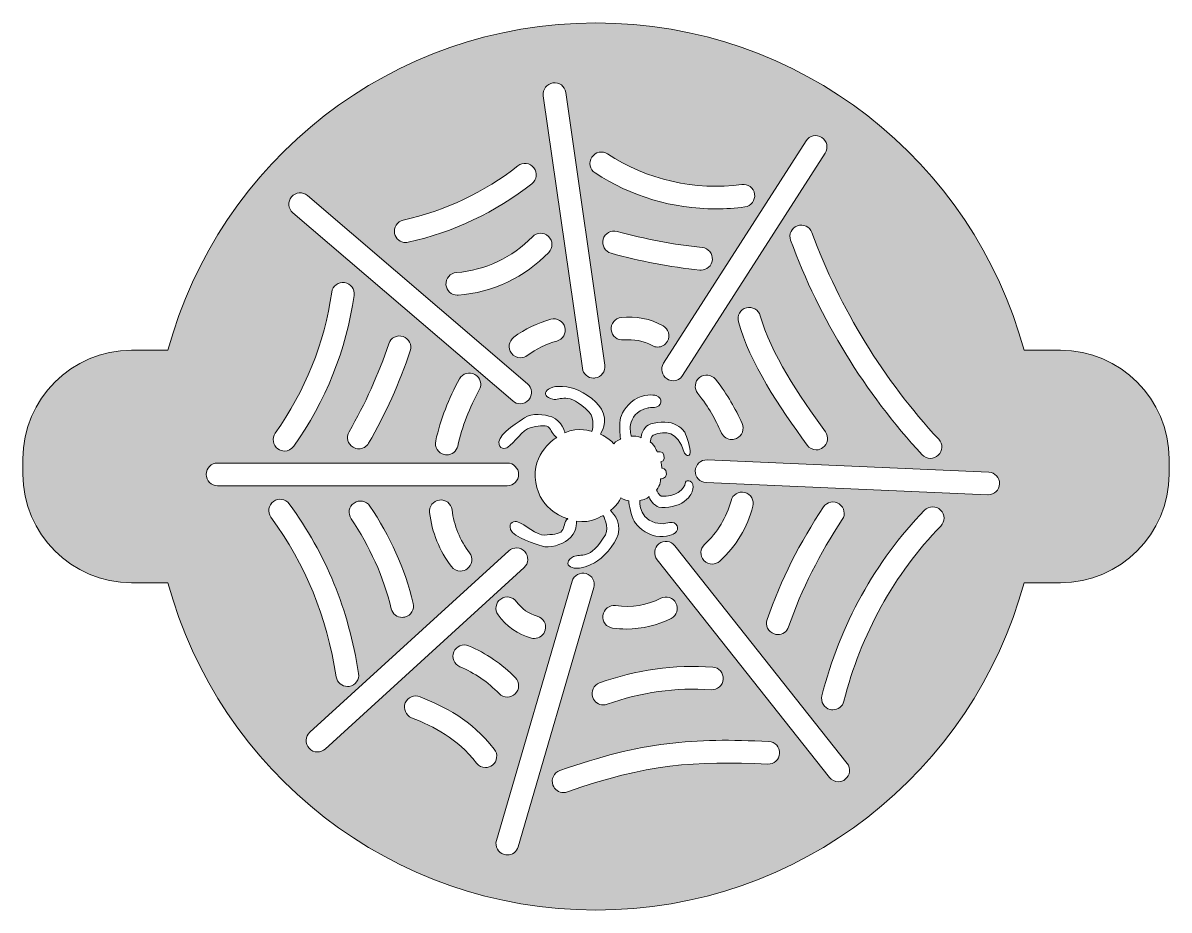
# Model space of a CAD drawing. Header units: inches. Extents: x -258 to 555, y -426 to 216.
# Drawn here: x 28.5 to 268.5, y 30.7 to 216.5 of the extents above; entities that cross this region are included whole.
import ezdxf

# ---------------------------------------------------------------- set-up
doc = ezdxf.new("R2010")
doc.units = ezdxf.units.IN
doc.header["$MEASUREMENT"] = 0
doc.layers.add('Layer', color=7, linetype='Continuous')

msp = doc.modelspace()

# ---------------------------------------------------------------- hatches: boundary and pattern name
at = {"layer": 'Layer', "true_color": 0x181a1c}
h = msp.add_hatch(color=250, dxfattribs=at)
h.dxf.hatch_style = 2
edge = h.paths.add_edge_path()
edge.add_spline(control_points=[(245.76, 147.95), (245.76, 147.95), (238.15, 147.95), (238.15, 147.95), (227.45, 187.43), (191.37, 216.48), (148.5, 216.48), (105.63, 216.48), (69.55, 187.43), (58.85, 147.95), (58.85, 147.95), (51.24, 147.95), (51.24, 147.95), (38.68, 147.95), (28.5, 137.77), (28.5, 125.21), (28.5, 125.21), (28.5, 122), (28.5, 122), (28.5, 109.44), (38.68, 99.26), (51.24, 99.26), (51.24, 99.26), (58.85, 99.26), (58.85, 99.26), (69.55, 59.78), (105.63, 30.73), (148.5, 30.73), (191.37, 30.73), (227.45, 59.78), (238.15, 99.26), (238.15, 99.26), (245.76, 99.26), (245.76, 99.26), (258.32, 99.26), (268.5, 109.44), (268.5, 122), (268.5, 122), (268.5, 125.21), (268.5, 125.21), (268.5, 137.77), (258.32, 147.95), (245.76, 147.95)], knot_values=[0, 0, 0, 0, 1, 1, 1, 2, 2, 2, 3, 3, 3, 4, 4, 4, 5, 5, 5, 6, 6, 6, 7, 7, 7, 8, 8, 8, 9, 9, 9, 10, 10, 10, 11, 11, 11, 12, 12, 12, 13, 13, 13, 14, 14, 14, 14], degree=3, periodic=1)
edge = h.paths.add_edge_path()
edge.add_spline(control_points=[(220.28, 129.3), (221.17, 128.34), (221.11, 126.84), (220.16, 125.95), (219.7, 125.52), (219.12, 125.31), (218.54, 125.31), (217.91, 125.31), (217.27, 125.57), (216.8, 126.07), (204.84, 138.95), (195.31, 154.48), (189.26, 170.98), (188.81, 172.21), (189.44, 173.57), (190.67, 174.02), (191.9, 174.47), (193.26, 173.84), (193.71, 172.61), (199.55, 156.7), (208.74, 141.72), (220.28, 129.3)], knot_values=[0, 0, 0, 0, 1, 1, 1, 2, 2, 2, 3, 3, 3, 4, 4, 4, 5, 5, 5, 6, 6, 6, 7, 7, 7, 7], degree=3, periodic=1)
edge = h.paths.add_edge_path()
edge.add_spline(control_points=[(178.32, 153.92), (177.97, 155.19), (178.72, 156.49), (179.98, 156.83), (181.25, 157.18), (182.55, 156.43), (182.9, 155.17), (185.02, 147.34), (190.99, 138.49), (196.54, 130.86), (197.31, 129.8), (197.08, 128.32), (196.02, 127.55), (195.6, 127.24), (195.11, 127.09), (194.63, 127.09), (193.89, 127.09), (193.17, 127.43), (192.71, 128.07), (186.9, 136.05), (180.65, 145.36), (178.32, 153.92)], knot_values=[0, 0, 0, 0, 1, 1, 1, 2, 2, 2, 3, 3, 3, 4, 4, 4, 5, 5, 5, 6, 6, 6, 7, 7, 7, 7], degree=3, periodic=1)
edge = h.paths.add_edge_path()
edge.add_spline(control_points=[(177.95, 129.47), (177.62, 129.32), (177.28, 129.24), (176.94, 129.24), (176.05, 129.24), (175.2, 129.75), (174.79, 130.61), (173.32, 133.73), (172.25, 135.85), (169.81, 138.91), (168.99, 139.93), (169.16, 141.42), (170.18, 142.24), (171.2, 143.06), (172.69, 142.89), (173.51, 141.87), (176.27, 138.42), (177.56, 135.86), (179.08, 132.62), (179.64, 131.44), (179.13, 130.03), (177.95, 129.47)], knot_values=[0, 0, 0, 0, 1, 1, 1, 2, 2, 2, 3, 3, 3, 4, 4, 4, 5, 5, 5, 6, 6, 6, 7, 7, 7, 7], degree=3, periodic=1)
edge = h.paths.add_edge_path()
edge.add_spline(control_points=[(195.77, 192.5), (196.87, 191.8), (197.19, 190.33), (196.49, 189.23), (196.49, 189.23), (166.64, 142.65), (166.64, 142.65), (166.19, 141.94), (165.42, 141.56), (164.64, 141.56), (164.2, 141.56), (163.76, 141.68), (163.37, 141.93), (162.26, 142.64), (161.94, 144.11), (162.65, 145.21), (162.65, 145.21), (192.49, 191.79), (192.49, 191.79), (193.2, 192.89), (194.67, 193.21), (195.77, 192.5)], knot_values=[0, 0, 0, 0, 1, 1, 1, 2, 2, 2, 3, 3, 3, 4, 4, 4, 5, 5, 5, 6, 6, 6, 7, 7, 7, 7], degree=3, periodic=1)
edge = h.paths.add_edge_path()
edge.add_spline(control_points=[(157.69, 116.48), (157.69, 116.48), (157.31, 111.63), (162.6, 111.61), (162.6, 111.61), (163.49, 111.8), (163.92, 111.89), (165.33, 112.17), (166.32, 110.51), (164.92, 109.61), (164.92, 109.61), (163.26, 108.62), (161.05, 109.03), (158.8, 109.45), (157.14, 111.09), (156.51, 112.14), (155.94, 113.1), (155.35, 115.79), (155.37, 116.35), (155.37, 116.41), (155.38, 116.44), (155.4, 116.45), (155.4, 116.45), (154.16, 116.61), (153.72, 117.05), (153.72, 117.05), (153.36, 116.14), (152.5, 115.27), (152.42, 115.18), (151.55, 114.37), (151.55, 114.37), (151.55, 114.37), (153.95, 112.29), (153.11, 109.37), (152.45, 107.09), (149.87, 104.29), (148.16, 103.4), (143.34, 100.87), (141.02, 103.3), (143.82, 104.75), (145.25, 105.49), (147.27, 103.74), (150.46, 109.33), (151.38, 110.94), (149.97, 113.38), (149.97, 113.38), (149.97, 113.38), (147.53, 111.59), (144.43, 112.17), (144.43, 112.17), (144.43, 112.08), (144.43, 112.08), (144.43, 112.08), (144.55, 109.61), (142.63, 108.26), (141.33, 107.35), (138.78, 106.31), (137.09, 106.96), (136.21, 107.3), (131.16, 108.73), (130.61, 110.4), (130.06, 112.07), (131.57, 112.18), (132.09, 112.01), (133.57, 111.52), (136.18, 109.15), (137.68, 109.26), (139.18, 109.36), (140.85, 109.39), (141.37, 110.1), (141.89, 110.81), (141.79, 112.04), (142.57, 112.67), (142.57, 112.67), (136.68, 114.24), (135.93, 120.26), (134.8, 126.53), (140.32, 129.7), (140.32, 129.7), (139.4, 130.1), (139.19, 131.32), (138.5, 131.88), (137.81, 132.43), (136.19, 132.02), (134.72, 131.73), (133.24, 131.45), (131.33, 128.49), (130.03, 127.63), (129.57, 127.33), (128.08, 127.05), (128.18, 128.8), (128.28, 130.56), (132.79, 133.25), (133.55, 133.8), (135.02, 134.87), (137.75, 134.52), (139.24, 133.97), (141.45, 133.17), (141.97, 130.76), (141.97, 130.76), (141.97, 130.76), (141.99, 130.67), (141.99, 130.67), (144.83, 132.03), (147.65, 130.93), (147.65, 130.93), (147.65, 130.93), (148.39, 133.65), (147.08, 134.96), (142.56, 139.55), (141.05, 137.33), (139.48, 137.67), (136.4, 138.35), (138.02, 141.3), (143.32, 140.1), (145.2, 139.68), (148.42, 137.65), (149.65, 135.62), (151.22, 133.01), (149.43, 130.38), (149.43, 130.38), (149.43, 130.38), (150.48, 129.82), (150.59, 129.76), (151.64, 129.13), (152.22, 128.35), (152.22, 128.35), (152.54, 128.89), (153.69, 129.36), (153.69, 129.36), (153.67, 129.37), (153.65, 129.4), (153.64, 129.46), (153.47, 129.99), (153.35, 132.75), (153.65, 133.81), (153.99, 134.99), (155.17, 137.01), (157.23, 137.99), (159.26, 138.96), (161.12, 138.44), (161.12, 138.44), (162.7, 137.93), (162.18, 136.07), (160.74, 135.98), (160.3, 135.95), (159.4, 135.91), (159.4, 135.91), (154.29, 134.52), (155.91, 129.93), (155.91, 129.93), (157.32, 130.1), (157.99, 129.64), (157.99, 129.64), (157.79, 130.04), (158.52, 131.81), (159.41, 132.27), (160.78, 132.98), (163.53, 133.09), (164.8, 132.55), (166.53, 131.81), (166.97, 130.93), (167.07, 130.76), (167.56, 129.97), (168.26, 127.3), (168.21, 126.51), (168.13, 125.32), (167.1, 126.17), (166.98, 126.53), (165.48, 131.13), (163.16, 131.13), (160.49, 130.18), (160.06, 130.03), (159.85, 128.74), (159.85, 128.74), (160.97, 127.94), (161.29, 126.65), (161.29, 126.65), (161.29, 126.65), (162.49, 126.96), (162.73, 126.02), (163.05, 124.73), (162.09, 124.58), (162.09, 124.58), (162.09, 124.58), (162.17, 124.25), (162.2, 123.98), (162.27, 123.7), (162.28, 123.24), (162.28, 123.24), (162.28, 123.24), (163.25, 123.34), (163.26, 122.02), (163.27, 121.05), (162.04, 121.03), (162.04, 121.03), (162.04, 121.03), (162.06, 119.71), (161.19, 118.64), (161.19, 118.64), (161.73, 117.46), (162.18, 117.42), (165, 117.19), (167.08, 118.7), (167.25, 120.31), (167.32, 120.94), (169.36, 120.77), (168.69, 118.56), (168.63, 118.37), (168.44, 117.41), (166.95, 116.25), (165.87, 115.4), (163.18, 114.79), (161.68, 115.12), (160.69, 115.34), (159.54, 116.86), (159.62, 117.3), (159.62, 117.3), (159.1, 116.67), (157.69, 116.48)], knot_values=[0, 0, 0, 0, 1, 1, 1, 2, 2, 2, 3, 3, 3, 4, 4, 4, 5, 5, 5, 6, 6, 6, 7, 7, 7, 8, 8, 8, 9, 9, 9, 10, 10, 10, 11, 11, 11, 12, 12, 12, 13, 13, 13, 14, 14, 14, 15, 15, 15, 16, 16, 16, 17, 17, 17, 18, 18, 18, 19, 19, 19, 20, 20, 20, 21, 21, 21, 22, 22, 22, 23, 23, 23, 24, 24, 24, 25, 25, 25, 26, 26, 26, 27, 27, 27, 28, 28, 28, 29, 29, 29, 30, 30, 30, 31, 31, 31, 32, 32, 32, 33, 33, 33, 34, 34, 34, 35, 35, 35, 36, 36, 36, 37, 37, 37, 38, 38, 38, 39, 39, 39, 40, 40, 40, 41, 41, 41, 42, 42, 42, 43, 43, 43, 44, 44, 44, 45, 45, 45, 46, 46, 46, 47, 47, 47, 48, 48, 48, 49, 49, 49, 50, 50, 50, 51, 51, 51, 52, 52, 52, 53, 53, 53, 54, 54, 54, 55, 55, 55, 56, 56, 56, 57, 57, 57, 58, 58, 58, 59, 59, 59, 60, 60, 60, 61, 61, 61, 62, 62, 62, 63, 63, 63, 64, 64, 64, 65, 65, 65, 66, 66, 66, 67, 67, 67, 68, 68, 68, 69, 69, 69, 70, 70, 70, 71, 71, 71, 72, 72, 72, 73, 73, 73, 73], degree=3, periodic=1)
edge = h.paths.add_edge_path()
edge.add_spline(control_points=[(164.25, 91.8), (161.44, 90.34), (158.19, 89.58), (154.86, 89.58), (153.9, 89.58), (152.94, 89.64), (151.98, 89.77), (150.68, 89.94), (149.77, 91.14), (149.94, 92.43), (150.11, 93.73), (151.31, 94.64), (152.6, 94.47), (155.94, 94.03), (159.3, 94.57), (162.05, 96.01), (163.21, 96.62), (164.65, 96.17), (165.25, 95), (165.86, 93.84), (165.41, 92.41), (164.25, 91.8)], knot_values=[0, 0, 0, 0, 1, 1, 1, 2, 2, 2, 3, 3, 3, 4, 4, 4, 5, 5, 5, 6, 6, 6, 7, 7, 7, 7], degree=3, periodic=1)
edge = h.paths.add_edge_path()
edge.add_spline(control_points=[(172.94, 81.6), (174.25, 81.51), (175.23, 80.38), (175.14, 79.07), (175.05, 77.76), (173.93, 76.78), (172.61, 76.87), (165.29, 77.37), (157.76, 76.33), (150.85, 73.84), (150.58, 73.74), (150.31, 73.69), (150.04, 73.69), (149.07, 73.69), (148.16, 74.3), (147.81, 75.26), (147.37, 76.5), (148.01, 77.85), (149.24, 78.3), (156.76, 81.01), (164.96, 82.15), (172.94, 81.6)], knot_values=[0, 0, 0, 0, 1, 1, 1, 2, 2, 2, 3, 3, 3, 4, 4, 4, 5, 5, 5, 6, 6, 6, 7, 7, 7, 7], degree=3, periodic=1)
edge = h.paths.add_edge_path()
edge.add_spline(control_points=[(127.99, 92.55), (127.23, 93.62), (127.48, 95.1), (128.55, 95.86), (129.62, 96.61), (131.1, 96.36), (131.86, 95.29), (132.89, 93.83), (134.48, 92.73), (136.21, 92.26), (137.47, 91.92), (138.22, 90.62), (137.88, 89.35), (137.59, 88.3), (136.63, 87.6), (135.59, 87.6), (135.38, 87.6), (135.18, 87.63), (134.97, 87.68), (132.15, 88.44), (129.67, 90.17), (127.99, 92.55)], knot_values=[0, 0, 0, 0, 1, 1, 1, 2, 2, 2, 3, 3, 3, 4, 4, 4, 5, 5, 5, 6, 6, 6, 7, 7, 7, 7], degree=3, periodic=1)
edge = h.paths.add_edge_path()
edge.add_spline(control_points=[(131.57, 76.01), (131.11, 75.56), (130.51, 75.34), (129.92, 75.34), (129.3, 75.34), (128.68, 75.59), (128.21, 76.07), (125.91, 78.46), (123.07, 80.4), (120, 81.68), (118.79, 82.19), (118.22, 83.58), (118.73, 84.79), (119.23, 85.99), (120.62, 86.57), (121.83, 86.06), (125.49, 84.53), (128.88, 82.22), (131.63, 79.36), (132.54, 78.42), (132.51, 76.92), (131.57, 76.01)], knot_values=[0, 0, 0, 0, 1, 1, 1, 2, 2, 2, 3, 3, 3, 4, 4, 4, 5, 5, 5, 6, 6, 6, 7, 7, 7, 7], degree=3, periodic=1)
edge = h.paths.add_edge_path()
edge.add_spline(control_points=[(134.12, 146.85), (133.69, 146.53), (133.19, 146.38), (132.7, 146.38), (131.98, 146.38), (131.26, 146.7), (130.8, 147.33), (130.01, 148.38), (130.23, 149.86), (131.28, 150.65), (133.59, 152.38), (136.28, 153.69), (139.07, 154.44), (140.33, 154.78), (141.63, 154.03), (141.97, 152.76), (142.31, 151.5), (141.56, 150.2), (140.3, 149.86), (138.09, 149.26), (135.95, 148.22), (134.12, 146.85)], knot_values=[0, 0, 0, 0, 1, 1, 1, 2, 2, 2, 3, 3, 3, 4, 4, 4, 5, 5, 5, 6, 6, 6, 7, 7, 7, 7], degree=3, periodic=1)
edge = h.paths.add_edge_path()
edge.add_spline(control_points=[(151.65, 168.26), (150.39, 168.61), (149.65, 169.91), (150, 171.18), (150.35, 172.44), (151.65, 173.18), (152.92, 172.83), (158.74, 171.21), (164.73, 170.08), (170.74, 169.46), (172.04, 169.33), (172.99, 168.16), (172.86, 166.86), (172.73, 165.64), (171.7, 164.73), (170.5, 164.73), (170.42, 164.73), (170.34, 164.73), (170.26, 164.74), (163.98, 165.39), (157.72, 166.57), (151.65, 168.26)], knot_values=[0, 0, 0, 0, 1, 1, 1, 2, 2, 2, 3, 3, 3, 4, 4, 4, 5, 5, 5, 6, 6, 6, 7, 7, 7, 7], degree=3, periodic=1)
edge = h.paths.add_edge_path()
edge.add_spline(control_points=[(163.46, 149.83), (163.03, 149.05), (162.22, 148.61), (161.39, 148.61), (161, 148.61), (160.6, 148.71), (160.24, 148.91), (158.45, 149.9), (156.34, 150.33), (154.31, 150.1), (153.01, 149.95), (151.84, 150.89), (151.69, 152.19), (151.55, 153.5), (152.49, 154.67), (153.79, 154.81), (156.79, 155.15), (159.9, 154.53), (162.54, 153.06), (163.69, 152.42), (164.1, 150.98), (163.46, 149.83)], knot_values=[0, 0, 0, 0, 1, 1, 1, 2, 2, 2, 3, 3, 3, 4, 4, 4, 5, 5, 5, 6, 6, 6, 7, 7, 7, 7], degree=3, periodic=1)
edge = h.paths.add_edge_path()
edge.add_spline(control_points=[(147.64, 188.37), (148.36, 189.47), (149.83, 189.77), (150.92, 189.04), (159.09, 183.64), (169.33, 181.31), (179.03, 182.66), (180.32, 182.84), (181.53, 181.93), (181.71, 180.64), (181.89, 179.34), (180.98, 178.14), (179.68, 177.96), (177.67, 177.68), (175.63, 177.54), (173.59, 177.54), (164.68, 177.54), (155.72, 180.18), (148.31, 185.09), (147.21, 185.81), (146.91, 187.28), (147.64, 188.37)], knot_values=[0, 0, 0, 0, 1, 1, 1, 2, 2, 2, 3, 3, 3, 4, 4, 4, 5, 5, 5, 6, 6, 6, 7, 7, 7, 7], degree=3, periodic=1)
edge = h.paths.add_edge_path()
edge.add_spline(control_points=[(139.49, 203.93), (140.78, 204.12), (141.98, 203.22), (142.17, 201.92), (142.17, 201.92), (150.34, 144.83), (150.34, 144.83), (150.52, 143.53), (149.62, 142.33), (148.33, 142.15), (148.21, 142.13), (148.1, 142.12), (147.99, 142.12), (146.83, 142.12), (145.81, 142.97), (145.64, 144.16), (145.64, 144.16), (137.47, 201.25), (137.47, 201.25), (137.29, 202.54), (138.19, 203.74), (139.49, 203.93)], knot_values=[0, 0, 0, 0, 1, 1, 1, 2, 2, 2, 3, 3, 3, 4, 4, 4, 5, 5, 5, 6, 6, 6, 7, 7, 7, 7], degree=3, periodic=1)
edge = h.paths.add_edge_path()
edge.add_spline(control_points=[(138.54, 171.79), (139.49, 170.89), (139.52, 169.39), (138.62, 168.44), (133.68, 163.27), (126.76, 160), (119.63, 159.48), (119.57, 159.48), (119.51, 159.48), (119.45, 159.48), (118.22, 159.48), (117.18, 160.43), (117.09, 161.67), (116.99, 162.98), (117.98, 164.12), (119.28, 164.21), (125.25, 164.65), (131.05, 167.38), (135.18, 171.71), (136.09, 172.66), (137.59, 172.7), (138.54, 171.79)], knot_values=[0, 0, 0, 0, 1, 1, 1, 2, 2, 2, 3, 3, 3, 4, 4, 4, 5, 5, 5, 6, 6, 6, 7, 7, 7, 7], degree=3, periodic=1)
edge = h.paths.add_edge_path()
edge.add_spline(control_points=[(108.15, 175.19), (116.85, 177.11), (125.14, 181.04), (132.14, 186.55), (133.17, 187.36), (134.67, 187.18), (135.48, 186.16), (136.29, 185.13), (136.11, 183.64), (135.08, 182.82), (127.52, 176.87), (118.56, 172.63), (109.17, 170.55), (109, 170.52), (108.83, 170.5), (108.66, 170.5), (107.57, 170.5), (106.59, 171.25), (106.34, 172.36), (106.06, 173.64), (106.87, 174.9), (108.15, 175.19)], knot_values=[0, 0, 0, 0, 1, 1, 1, 2, 2, 2, 3, 3, 3, 4, 4, 4, 5, 5, 5, 6, 6, 6, 7, 7, 7, 7], degree=3, periodic=1)
edge = h.paths.add_edge_path()
edge.add_spline(control_points=[(84.75, 180.06), (85.6, 181.05), (87.1, 181.17), (88.09, 180.32), (88.09, 180.32), (134.15, 140.93), (134.15, 140.93), (135.15, 140.08), (135.26, 138.58), (134.41, 137.58), (133.94, 137.03), (133.28, 136.75), (132.61, 136.75), (132.06, 136.75), (131.52, 136.94), (131.07, 137.32), (131.07, 137.32), (85.01, 176.71), (85.01, 176.71), (84.01, 177.56), (83.9, 179.06), (84.75, 180.06)], knot_values=[0, 0, 0, 0, 1, 1, 1, 2, 2, 2, 3, 3, 3, 4, 4, 4, 5, 5, 5, 6, 6, 6, 7, 7, 7, 7], degree=3, periodic=1)
edge = h.paths.add_edge_path()
edge.add_spline(control_points=[(124.07, 139.65), (122.01, 135.96), (120.5, 132), (119.55, 127.89), (119.3, 126.79), (118.32, 126.04), (117.24, 126.04), (117.07, 126.04), (116.89, 126.06), (116.71, 126.11), (115.43, 126.4), (114.63, 127.67), (114.93, 128.95), (115.97, 133.5), (117.65, 137.87), (119.92, 141.95), (120.56, 143.1), (122, 143.51), (123.15, 142.87), (124.29, 142.24), (124.7, 140.79), (124.07, 139.65)], knot_values=[0, 0, 0, 0, 1, 1, 1, 2, 2, 2, 3, 3, 3, 4, 4, 4, 5, 5, 5, 6, 6, 6, 7, 7, 7, 7], degree=3, periodic=1)
edge = h.paths.add_edge_path()
edge.add_spline(control_points=[(109.6, 147.82), (107.37, 141.11), (104.44, 134.61), (100.89, 128.49), (100.45, 127.73), (99.65, 127.31), (98.84, 127.31), (98.43, 127.31), (98.02, 127.41), (97.65, 127.63), (96.51, 128.29), (96.13, 129.74), (96.79, 130.87), (100.17, 136.71), (102.97, 142.91), (105.1, 149.32), (105.52, 150.56), (106.86, 151.23), (108.1, 150.82), (109.35, 150.4), (110.02, 149.06), (109.6, 147.82)], knot_values=[0, 0, 0, 0, 1, 1, 1, 2, 2, 2, 3, 3, 3, 4, 4, 4, 5, 5, 5, 6, 6, 6, 7, 7, 7, 7], degree=3, periodic=1)
edge = h.paths.add_edge_path()
edge.add_spline(control_points=[(81.35, 130.6), (87.57, 139.31), (91.65, 149.51), (93.17, 160.1), (93.35, 161.39), (94.55, 162.29), (95.85, 162.11), (97.15, 161.92), (98.05, 160.72), (97.86, 159.42), (96.24, 148.09), (91.87, 137.17), (85.21, 127.85), (84.75, 127.2), (84.02, 126.85), (83.28, 126.85), (82.81, 126.85), (82.32, 127), (81.91, 127.29), (80.84, 128.06), (80.59, 129.54), (81.35, 130.6)], knot_values=[0, 0, 0, 0, 1, 1, 1, 2, 2, 2, 3, 3, 3, 4, 4, 4, 5, 5, 5, 6, 6, 6, 7, 7, 7, 7], degree=3, periodic=1)
edge = h.paths.add_edge_path()
edge.add_spline(control_points=[(66.89, 121.96), (66.89, 123.27), (67.95, 124.33), (69.26, 124.33), (69.26, 124.33), (129.92, 124.33), (129.92, 124.33), (131.23, 124.33), (132.29, 123.27), (132.29, 121.96), (132.29, 120.65), (131.23, 119.59), (129.92, 119.59), (129.92, 119.59), (69.26, 119.59), (69.26, 119.59), (67.95, 119.59), (66.89, 120.65), (66.89, 121.96)], knot_values=[0, 0, 0, 0, 1, 1, 1, 2, 2, 2, 3, 3, 3, 4, 4, 4, 5, 5, 5, 6, 6, 6, 6], degree=3, periodic=1)
edge = h.paths.add_edge_path()
edge.add_spline(control_points=[(121.55, 102.19), (121.12, 101.86), (120.62, 101.7), (120.12, 101.7), (119.4, 101.7), (118.69, 102.03), (118.22, 102.64), (115.73, 105.94), (114.15, 109.84), (113.64, 113.94), (113.48, 115.24), (114.41, 116.43), (115.71, 116.59), (117.01, 116.75), (118.19, 115.82), (118.35, 114.52), (118.75, 111.25), (120.02, 108.13), (122.01, 105.51), (122.8, 104.46), (122.59, 102.98), (121.55, 102.19)], knot_values=[0, 0, 0, 0, 1, 1, 1, 2, 2, 2, 3, 3, 3, 4, 4, 4, 5, 5, 5, 6, 6, 6, 7, 7, 7, 7], degree=3, periodic=1)
edge = h.paths.add_edge_path()
edge.add_spline(control_points=[(108.5, 92.08), (108.31, 92.03), (108.12, 92.01), (107.93, 92.01), (106.87, 92.01), (105.9, 92.73), (105.63, 93.81), (103.97, 100.57), (101.14, 106.91), (97.22, 112.65), (96.48, 113.74), (96.76, 115.21), (97.84, 115.95), (98.92, 116.69), (100.4, 116.41), (101.14, 115.33), (105.37, 109.11), (108.44, 102.25), (110.24, 94.95), (110.55, 93.67), (109.77, 92.39), (108.5, 92.08)], knot_values=[0, 0, 0, 0, 1, 1, 1, 2, 2, 2, 3, 3, 3, 4, 4, 4, 5, 5, 5, 6, 6, 6, 7, 7, 7, 7], degree=3, periodic=1)
edge = h.paths.add_edge_path()
edge.add_spline(control_points=[(80.43, 112.98), (79.66, 114.04), (79.9, 115.52), (80.96, 116.29), (82.02, 117.06), (83.5, 116.83), (84.27, 115.77), (92.02, 105.11), (96.64, 93.84), (98.79, 80.29), (98.99, 78.99), (98.11, 77.78), (96.82, 77.57), (96.69, 77.55), (96.57, 77.54), (96.44, 77.54), (95.3, 77.54), (94.29, 78.38), (94.1, 79.54), (92.07, 92.33), (87.73, 102.95), (80.43, 112.98)], knot_values=[0, 0, 0, 0, 1, 1, 1, 2, 2, 2, 3, 3, 3, 4, 4, 4, 5, 5, 5, 6, 6, 6, 7, 7, 7, 7], degree=3, periodic=1)
edge = h.paths.add_edge_path()
edge.add_spline(control_points=[(90.18, 63.83), (89.53, 63.83), (88.89, 64.09), (88.42, 64.6), (87.54, 65.57), (87.61, 67.07), (88.58, 67.95), (88.58, 67.95), (130.24, 105.94), (130.24, 105.94), (131.21, 106.82), (132.71, 106.75), (133.59, 105.78), (134.48, 104.81), (134.41, 103.31), (133.44, 102.43), (133.44, 102.43), (91.77, 64.45), (91.77, 64.45), (91.32, 64.03), (90.75, 63.83), (90.18, 63.83)], knot_values=[0, 0, 0, 0, 1, 1, 1, 2, 2, 2, 3, 3, 3, 4, 4, 4, 5, 5, 5, 6, 6, 6, 7, 7, 7, 7], degree=3, periodic=1)
edge = h.paths.add_edge_path()
edge.add_spline(control_points=[(126.81, 61.09), (126.37, 60.74), (125.86, 60.58), (125.34, 60.58), (124.64, 60.58), (123.94, 60.89), (123.48, 61.49), (119.28, 66.84), (114.65, 69.04), (109.87, 71), (108.66, 71.49), (108.08, 72.88), (108.57, 74.09), (109.07, 75.3), (110.45, 75.88), (111.67, 75.39), (116.84, 73.27), (122.3, 70.67), (127.21, 64.42), (128.02, 63.38), (127.84, 61.89), (126.81, 61.09)], knot_values=[0, 0, 0, 0, 1, 1, 1, 2, 2, 2, 3, 3, 3, 4, 4, 4, 5, 5, 5, 6, 6, 6, 7, 7, 7, 7], degree=3, periodic=1)
edge = h.paths.add_edge_path()
edge.add_spline(control_points=[(129.92, 42.27), (129.7, 42.27), (129.48, 42.3), (129.26, 42.36), (128, 42.73), (127.28, 44.05), (127.64, 45.3), (127.64, 45.3), (143.5, 99.57), (143.5, 99.57), (143.86, 100.83), (145.18, 101.55), (146.44, 101.18), (147.69, 100.81), (148.42, 99.5), (148.05, 98.24), (148.05, 98.24), (132.2, 43.97), (132.2, 43.97), (131.9, 42.94), (130.95, 42.27), (129.92, 42.27)], knot_values=[0, 0, 0, 0, 1, 1, 1, 2, 2, 2, 3, 3, 3, 4, 4, 4, 5, 5, 5, 6, 6, 6, 7, 7, 7, 7], degree=3, periodic=1)
edge = h.paths.add_edge_path()
edge.add_spline(control_points=[(184.47, 61.29), (169.21, 62.01), (159.03, 61.33), (142.51, 55.46), (142.25, 55.36), (141.98, 55.32), (141.72, 55.32), (140.74, 55.32), (139.83, 55.92), (139.48, 56.9), (139.04, 58.13), (139.69, 59.49), (140.92, 59.93), (158.19, 66.06), (168.8, 66.78), (184.69, 66.03), (186, 65.96), (187.01, 64.85), (186.95, 63.54), (186.89, 62.24), (185.79, 61.23), (184.47, 61.29)], knot_values=[0, 0, 0, 0, 1, 1, 1, 2, 2, 2, 3, 3, 3, 4, 4, 4, 5, 5, 5, 6, 6, 6, 7, 7, 7, 7], degree=3, periodic=1)
edge = h.paths.add_edge_path()
edge.add_spline(control_points=[(200.7, 58.12), (200.27, 57.77), (199.75, 57.61), (199.23, 57.61), (198.53, 57.61), (197.84, 57.91), (197.37, 58.51), (197.37, 58.51), (161.29, 104.08), (161.29, 104.08), (160.48, 105.1), (160.65, 106.59), (161.68, 107.41), (162.7, 108.22), (164.2, 108.05), (165.01, 107.02), (165.01, 107.02), (201.09, 61.45), (201.09, 61.45), (201.9, 60.42), (201.73, 58.93), (200.7, 58.12)], knot_values=[0, 0, 0, 0, 1, 1, 1, 2, 2, 2, 3, 3, 3, 4, 4, 4, 5, 5, 5, 6, 6, 6, 7, 7, 7, 7], degree=3, periodic=1)
edge = h.paths.add_edge_path()
edge.add_spline(control_points=[(171.24, 107.29), (173.92, 109.75), (175.88, 113.01), (176.77, 116.45), (177.09, 117.72), (178.39, 118.48), (179.66, 118.16), (180.92, 117.83), (181.69, 116.54), (181.36, 115.27), (180.23, 110.89), (177.84, 106.92), (174.45, 103.8), (174, 103.38), (173.42, 103.18), (172.85, 103.18), (172.21, 103.18), (171.57, 103.43), (171.1, 103.94), (170.22, 104.91), (170.28, 106.41), (171.24, 107.29)], knot_values=[0, 0, 0, 0, 1, 1, 1, 2, 2, 2, 3, 3, 3, 4, 4, 4, 5, 5, 5, 6, 6, 6, 7, 7, 7, 7], degree=3, periodic=1)
edge = h.paths.add_edge_path()
edge.add_spline(control_points=[(184.34, 91.57), (187.23, 99.84), (191.2, 107.77), (196.14, 115.13), (196.87, 116.21), (198.34, 116.5), (199.43, 115.77), (200.51, 115.04), (200.8, 113.57), (200.08, 112.48), (195.36, 105.46), (191.57, 97.9), (188.82, 90.01), (188.48, 89.03), (187.56, 88.42), (186.58, 88.42), (186.32, 88.42), (186.06, 88.46), (185.8, 88.55), (184.56, 88.98), (183.91, 90.34), (184.34, 91.57)], knot_values=[0, 0, 0, 0, 1, 1, 1, 2, 2, 2, 3, 3, 3, 4, 4, 4, 5, 5, 5, 6, 6, 6, 7, 7, 7, 7], degree=3, periodic=1)
edge = h.paths.add_edge_path()
edge.add_spline(control_points=[(220.7, 111.13), (210.95, 101.12), (203.93, 88.44), (200.41, 74.45), (200.13, 73.37), (199.17, 72.66), (198.11, 72.66), (197.92, 72.66), (197.72, 72.68), (197.53, 72.73), (196.26, 73.05), (195.49, 74.34), (195.81, 75.61), (199.53, 90.41), (206.97, 103.83), (217.3, 114.44), (218.22, 115.38), (219.72, 115.4), (220.66, 114.48), (221.6, 113.57), (221.61, 112.07), (220.7, 111.13)], knot_values=[0, 0, 0, 0, 1, 1, 1, 2, 2, 2, 3, 3, 3, 4, 4, 4, 5, 5, 5, 6, 6, 6, 7, 7, 7, 7], degree=3, periodic=1)
edge = h.paths.add_edge_path()
edge.add_spline(control_points=[(230.64, 117.68), (230.61, 117.68), (230.57, 117.69), (230.54, 117.69), (230.54, 117.69), (171.56, 120.23), (171.56, 120.23), (170.25, 120.29), (169.23, 121.4), (169.29, 122.71), (169.35, 124.02), (170.45, 125.03), (171.76, 124.97), (171.76, 124.97), (230.74, 122.43), (230.74, 122.43), (232.05, 122.37), (233.06, 121.26), (233.01, 119.95), (232.95, 118.68), (231.9, 117.68), (230.64, 117.68)], knot_values=[0, 0, 0, 0, 1, 1, 1, 2, 2, 2, 3, 3, 3, 4, 4, 4, 5, 5, 5, 6, 6, 6, 7, 7, 7, 7], degree=3, periodic=1)

# ---------------------------------------------------------------- linework, layer by layer
at = {"layer": 'Layer', "lineweight": 0}
for points, knots in [([(245.76, 147.95), (245.76, 147.95), (238.15, 147.95), (238.15, 147.95), (227.45, 187.43), (191.37, 216.48), (148.5, 216.48), (105.63, 216.48), (69.55, 187.43), (58.85, 147.95), (58.85, 147.95), (51.24, 147.95), (51.24, 147.95), (38.68, 147.95), (28.5, 137.77), (28.5, 125.21), (28.5, 125.21), (28.5, 122), (28.5, 122), (28.5, 109.44), (38.68, 99.26), (51.24, 99.26), (51.24, 99.26), (58.85, 99.26), (58.85, 99.26), (69.55, 59.78), (105.63, 30.73), (148.5, 30.73), (191.37, 30.73), (227.45, 59.78), (238.15, 99.26), (238.15, 99.26), (245.76, 99.26), (245.76, 99.26), (258.32, 99.26), (268.5, 109.44), (268.5, 122), (268.5, 122), (268.5, 125.21), (268.5, 125.21), (268.5, 137.77), (258.32, 147.95), (245.76, 147.95)], [0, 0, 0, 0, 1, 1, 1, 2, 2, 2, 3, 3, 3, 4, 4, 4, 5, 5, 5, 6, 6, 6, 7, 7, 7, 8, 8, 8, 9, 9, 9, 10, 10, 10, 11, 11, 11, 12, 12, 12, 13, 13, 13, 14, 14, 14, 14]), ([(139.49, 203.93), (140.78, 204.12), (141.98, 203.22), (142.17, 201.92), (142.17, 201.92), (150.34, 144.83), (150.34, 144.83), (150.52, 143.53), (149.62, 142.33), (148.33, 142.15), (148.21, 142.13), (148.1, 142.12), (147.99, 142.12), (146.83, 142.12), (145.81, 142.97), (145.64, 144.16), (145.64, 144.16), (137.47, 201.25), (137.47, 201.25), (137.29, 202.54), (138.19, 203.74), (139.49, 203.93)], [0, 0, 0, 0, 1, 1, 1, 2, 2, 2, 3, 3, 3, 4, 4, 4, 5, 5, 5, 6, 6, 6, 7, 7, 7, 7]), ([(195.77, 192.5), (196.87, 191.8), (197.19, 190.33), (196.49, 189.23), (196.49, 189.23), (166.64, 142.65), (166.64, 142.65), (166.19, 141.94), (165.42, 141.56), (164.64, 141.56), (164.2, 141.56), (163.76, 141.68), (163.37, 141.93), (162.26, 142.64), (161.94, 144.11), (162.65, 145.21), (162.65, 145.21), (192.49, 191.79), (192.49, 191.79), (193.2, 192.89), (194.67, 193.21), (195.77, 192.5)], [0, 0, 0, 0, 1, 1, 1, 2, 2, 2, 3, 3, 3, 4, 4, 4, 5, 5, 5, 6, 6, 6, 7, 7, 7, 7]), ([(147.64, 188.37), (148.36, 189.47), (149.83, 189.77), (150.92, 189.04), (159.09, 183.64), (169.33, 181.31), (179.03, 182.66), (180.32, 182.84), (181.53, 181.93), (181.71, 180.64), (181.89, 179.34), (180.98, 178.14), (179.68, 177.96), (177.67, 177.68), (175.63, 177.54), (173.59, 177.54), (164.68, 177.54), (155.72, 180.18), (148.31, 185.09), (147.21, 185.81), (146.91, 187.28), (147.64, 188.37)], [0, 0, 0, 0, 1, 1, 1, 2, 2, 2, 3, 3, 3, 4, 4, 4, 5, 5, 5, 6, 6, 6, 7, 7, 7, 7]), ([(108.15, 175.19), (116.85, 177.11), (125.14, 181.04), (132.14, 186.55), (133.17, 187.36), (134.67, 187.18), (135.48, 186.16), (136.29, 185.13), (136.11, 183.64), (135.08, 182.82), (127.52, 176.87), (118.56, 172.63), (109.17, 170.55), (109, 170.52), (108.83, 170.5), (108.66, 170.5), (107.57, 170.5), (106.59, 171.25), (106.34, 172.36), (106.06, 173.64), (106.87, 174.9), (108.15, 175.19)], [0, 0, 0, 0, 1, 1, 1, 2, 2, 2, 3, 3, 3, 4, 4, 4, 5, 5, 5, 6, 6, 6, 7, 7, 7, 7]), ([(84.75, 180.06), (85.6, 181.05), (87.1, 181.17), (88.09, 180.32), (88.09, 180.32), (134.15, 140.93), (134.15, 140.93), (135.15, 140.08), (135.26, 138.58), (134.41, 137.58), (133.94, 137.03), (133.28, 136.75), (132.61, 136.75), (132.06, 136.75), (131.52, 136.94), (131.07, 137.32), (131.07, 137.32), (85.01, 176.71), (85.01, 176.71), (84.01, 177.56), (83.9, 179.06), (84.75, 180.06)], [0, 0, 0, 0, 1, 1, 1, 2, 2, 2, 3, 3, 3, 4, 4, 4, 5, 5, 5, 6, 6, 6, 7, 7, 7, 7]), ([(151.65, 168.26), (150.39, 168.61), (149.65, 169.91), (150, 171.18), (150.35, 172.44), (151.65, 173.18), (152.92, 172.83), (158.74, 171.21), (164.73, 170.08), (170.74, 169.46), (172.04, 169.33), (172.99, 168.16), (172.86, 166.86), (172.73, 165.64), (171.7, 164.73), (170.5, 164.73), (170.42, 164.73), (170.34, 164.73), (170.26, 164.74), (163.98, 165.39), (157.72, 166.57), (151.65, 168.26)], [0, 0, 0, 0, 1, 1, 1, 2, 2, 2, 3, 3, 3, 4, 4, 4, 5, 5, 5, 6, 6, 6, 7, 7, 7, 7]), ([(220.28, 129.3), (221.17, 128.34), (221.11, 126.84), (220.16, 125.95), (219.7, 125.52), (219.12, 125.31), (218.54, 125.31), (217.91, 125.31), (217.27, 125.57), (216.8, 126.07), (204.84, 138.95), (195.31, 154.48), (189.26, 170.98), (188.81, 172.21), (189.44, 173.57), (190.67, 174.02), (191.9, 174.47), (193.26, 173.84), (193.71, 172.61), (199.55, 156.7), (208.74, 141.72), (220.28, 129.3)], [0, 0, 0, 0, 1, 1, 1, 2, 2, 2, 3, 3, 3, 4, 4, 4, 5, 5, 5, 6, 6, 6, 7, 7, 7, 7]), ([(138.54, 171.79), (139.49, 170.89), (139.52, 169.39), (138.62, 168.44), (133.68, 163.27), (126.76, 160), (119.63, 159.48), (119.57, 159.48), (119.51, 159.48), (119.45, 159.48), (118.22, 159.48), (117.18, 160.43), (117.09, 161.67), (116.99, 162.98), (117.98, 164.12), (119.28, 164.21), (125.25, 164.65), (131.05, 167.38), (135.18, 171.71), (136.09, 172.66), (137.59, 172.7), (138.54, 171.79)], [0, 0, 0, 0, 1, 1, 1, 2, 2, 2, 3, 3, 3, 4, 4, 4, 5, 5, 5, 6, 6, 6, 7, 7, 7, 7]), ([(81.35, 130.6), (87.57, 139.31), (91.65, 149.51), (93.17, 160.1), (93.35, 161.39), (94.55, 162.29), (95.85, 162.11), (97.15, 161.92), (98.05, 160.72), (97.86, 159.42), (96.24, 148.09), (91.87, 137.17), (85.21, 127.85), (84.75, 127.2), (84.02, 126.85), (83.28, 126.85), (82.81, 126.85), (82.32, 127), (81.91, 127.29), (80.84, 128.06), (80.59, 129.54), (81.35, 130.6)], [0, 0, 0, 0, 1, 1, 1, 2, 2, 2, 3, 3, 3, 4, 4, 4, 5, 5, 5, 6, 6, 6, 7, 7, 7, 7]), ([(178.32, 153.92), (177.97, 155.19), (178.72, 156.49), (179.98, 156.83), (181.25, 157.18), (182.55, 156.43), (182.9, 155.17), (185.02, 147.34), (190.99, 138.49), (196.54, 130.86), (197.31, 129.8), (197.08, 128.32), (196.02, 127.55), (195.6, 127.24), (195.11, 127.09), (194.63, 127.09), (193.89, 127.09), (193.17, 127.43), (192.71, 128.07), (186.9, 136.05), (180.65, 145.36), (178.32, 153.92)], [0, 0, 0, 0, 1, 1, 1, 2, 2, 2, 3, 3, 3, 4, 4, 4, 5, 5, 5, 6, 6, 6, 7, 7, 7, 7]), ([(134.12, 146.85), (133.69, 146.53), (133.19, 146.38), (132.7, 146.38), (131.98, 146.38), (131.26, 146.7), (130.8, 147.33), (130.01, 148.38), (130.23, 149.86), (131.28, 150.65), (133.59, 152.38), (136.28, 153.69), (139.07, 154.44), (140.33, 154.78), (141.63, 154.03), (141.97, 152.76), (142.31, 151.5), (141.56, 150.2), (140.3, 149.86), (138.09, 149.26), (135.95, 148.22), (134.12, 146.85)], [0, 0, 0, 0, 1, 1, 1, 2, 2, 2, 3, 3, 3, 4, 4, 4, 5, 5, 5, 6, 6, 6, 7, 7, 7, 7]), ([(163.46, 149.83), (163.03, 149.05), (162.22, 148.61), (161.39, 148.61), (161, 148.61), (160.6, 148.71), (160.24, 148.91), (158.45, 149.9), (156.34, 150.33), (154.31, 150.1), (153.01, 149.95), (151.84, 150.89), (151.69, 152.19), (151.55, 153.5), (152.49, 154.67), (153.79, 154.81), (156.79, 155.15), (159.9, 154.53), (162.54, 153.06), (163.69, 152.42), (164.1, 150.98), (163.46, 149.83)], [0, 0, 0, 0, 1, 1, 1, 2, 2, 2, 3, 3, 3, 4, 4, 4, 5, 5, 5, 6, 6, 6, 7, 7, 7, 7]), ([(109.6, 147.82), (107.37, 141.11), (104.44, 134.61), (100.89, 128.49), (100.45, 127.73), (99.65, 127.31), (98.84, 127.31), (98.43, 127.31), (98.02, 127.41), (97.65, 127.63), (96.51, 128.29), (96.13, 129.74), (96.79, 130.87), (100.17, 136.71), (102.97, 142.91), (105.1, 149.32), (105.52, 150.56), (106.86, 151.23), (108.1, 150.82), (109.35, 150.4), (110.02, 149.06), (109.6, 147.82)], [0, 0, 0, 0, 1, 1, 1, 2, 2, 2, 3, 3, 3, 4, 4, 4, 5, 5, 5, 6, 6, 6, 7, 7, 7, 7]), ([(124.07, 139.65), (122.01, 135.96), (120.5, 132), (119.55, 127.89), (119.3, 126.79), (118.32, 126.04), (117.24, 126.04), (117.07, 126.04), (116.89, 126.06), (116.71, 126.11), (115.43, 126.4), (114.63, 127.67), (114.93, 128.95), (115.97, 133.5), (117.65, 137.87), (119.92, 141.95), (120.56, 143.1), (122, 143.51), (123.15, 142.87), (124.29, 142.24), (124.7, 140.79), (124.07, 139.65)], [0, 0, 0, 0, 1, 1, 1, 2, 2, 2, 3, 3, 3, 4, 4, 4, 5, 5, 5, 6, 6, 6, 7, 7, 7, 7]), ([(177.95, 129.47), (177.62, 129.32), (177.28, 129.24), (176.94, 129.24), (176.05, 129.24), (175.2, 129.75), (174.79, 130.61), (173.32, 133.73), (172.25, 135.85), (169.81, 138.91), (168.99, 139.93), (169.16, 141.42), (170.18, 142.24), (171.2, 143.06), (172.69, 142.89), (173.51, 141.87), (176.27, 138.42), (177.56, 135.86), (179.08, 132.62), (179.64, 131.44), (179.13, 130.03), (177.95, 129.47)], [0, 0, 0, 0, 1, 1, 1, 2, 2, 2, 3, 3, 3, 4, 4, 4, 5, 5, 5, 6, 6, 6, 7, 7, 7, 7]), ([(157.69, 116.48), (157.69, 116.48), (157.31, 111.63), (162.6, 111.61), (162.6, 111.61), (163.49, 111.8), (163.92, 111.89), (165.33, 112.17), (166.32, 110.51), (164.92, 109.61), (164.92, 109.61), (163.26, 108.62), (161.05, 109.03), (158.8, 109.45), (157.14, 111.09), (156.51, 112.14), (155.94, 113.1), (155.35, 115.79), (155.37, 116.35), (155.37, 116.41), (155.38, 116.44), (155.4, 116.45), (155.4, 116.45), (154.16, 116.61), (153.72, 117.05), (153.72, 117.05), (153.36, 116.14), (152.5, 115.27), (152.42, 115.18), (151.55, 114.37), (151.55, 114.37), (151.55, 114.37), (153.95, 112.29), (153.11, 109.37), (152.45, 107.09), (149.87, 104.29), (148.16, 103.4), (143.34, 100.87), (141.02, 103.3), (143.82, 104.75), (145.25, 105.49), (147.27, 103.74), (150.46, 109.33), (151.38, 110.94), (149.97, 113.38), (149.97, 113.38), (149.97, 113.38), (147.53, 111.59), (144.43, 112.17), (144.43, 112.17), (144.43, 112.08), (144.43, 112.08), (144.43, 112.08), (144.55, 109.61), (142.63, 108.26), (141.33, 107.35), (138.78, 106.31), (137.09, 106.96), (136.21, 107.3), (131.16, 108.73), (130.61, 110.4), (130.06, 112.07), (131.57, 112.18), (132.09, 112.01), (133.57, 111.52), (136.18, 109.15), (137.68, 109.26), (139.18, 109.36), (140.85, 109.39), (141.37, 110.1), (141.89, 110.81), (141.79, 112.04), (142.57, 112.67), (142.57, 112.67), (136.68, 114.24), (135.93, 120.26), (134.8, 126.53), (140.32, 129.7), (140.32, 129.7), (139.4, 130.1), (139.19, 131.32), (138.5, 131.88), (137.81, 132.43), (136.19, 132.02), (134.72, 131.73), (133.24, 131.45), (131.33, 128.49), (130.03, 127.63), (129.57, 127.33), (128.08, 127.05), (128.18, 128.8), (128.28, 130.56), (132.79, 133.25), (133.55, 133.8), (135.02, 134.87), (137.75, 134.52), (139.24, 133.97), (141.45, 133.17), (141.97, 130.76), (141.97, 130.76), (141.97, 130.76), (141.99, 130.67), (141.99, 130.67), (144.83, 132.03), (147.65, 130.93), (147.65, 130.93), (147.65, 130.93), (148.39, 133.65), (147.08, 134.96), (142.56, 139.55), (141.05, 137.33), (139.48, 137.67), (136.4, 138.35), (138.02, 141.3), (143.32, 140.1), (145.2, 139.68), (148.42, 137.65), (149.65, 135.62), (151.22, 133.01), (149.43, 130.38), (149.43, 130.38), (149.43, 130.38), (150.48, 129.82), (150.59, 129.76), (151.64, 129.13), (152.22, 128.35), (152.22, 128.35), (152.54, 128.89), (153.69, 129.36), (153.69, 129.36), (153.67, 129.37), (153.65, 129.4), (153.64, 129.46), (153.47, 129.99), (153.35, 132.75), (153.65, 133.81), (153.99, 134.99), (155.17, 137.01), (157.23, 137.99), (159.26, 138.96), (161.12, 138.44), (161.12, 138.44), (162.7, 137.93), (162.18, 136.07), (160.74, 135.98), (160.3, 135.95), (159.4, 135.91), (159.4, 135.91), (154.29, 134.52), (155.91, 129.93), (155.91, 129.93), (157.32, 130.1), (157.99, 129.64), (157.99, 129.64), (157.79, 130.04), (158.52, 131.81), (159.41, 132.27), (160.78, 132.98), (163.53, 133.09), (164.8, 132.55), (166.53, 131.81), (166.97, 130.93), (167.07, 130.76), (167.56, 129.97), (168.26, 127.3), (168.21, 126.51), (168.13, 125.32), (167.1, 126.17), (166.98, 126.53), (165.48, 131.13), (163.16, 131.13), (160.49, 130.18), (160.06, 130.03), (159.85, 128.74), (159.85, 128.74), (160.97, 127.94), (161.29, 126.65), (161.29, 126.65), (161.29, 126.65), (162.49, 126.96), (162.73, 126.02), (163.05, 124.73), (162.09, 124.58), (162.09, 124.58), (162.09, 124.58), (162.17, 124.25), (162.2, 123.98), (162.27, 123.7), (162.28, 123.24), (162.28, 123.24), (162.28, 123.24), (163.25, 123.34), (163.26, 122.02), (163.27, 121.05), (162.04, 121.03), (162.04, 121.03), (162.04, 121.03), (162.06, 119.71), (161.19, 118.64), (161.19, 118.64), (161.73, 117.46), (162.18, 117.42), (165, 117.19), (167.08, 118.7), (167.25, 120.31), (167.32, 120.94), (169.36, 120.77), (168.69, 118.56), (168.63, 118.37), (168.44, 117.41), (166.95, 116.25), (165.87, 115.4), (163.18, 114.79), (161.68, 115.12), (160.69, 115.34), (159.54, 116.86), (159.62, 117.3), (159.62, 117.3), (159.1, 116.67), (157.69, 116.48)], [0, 0, 0, 0, 1, 1, 1, 2, 2, 2, 3, 3, 3, 4, 4, 4, 5, 5, 5, 6, 6, 6, 7, 7, 7, 8, 8, 8, 9, 9, 9, 10, 10, 10, 11, 11, 11, 12, 12, 12, 13, 13, 13, 14, 14, 14, 15, 15, 15, 16, 16, 16, 17, 17, 17, 18, 18, 18, 19, 19, 19, 20, 20, 20, 21, 21, 21, 22, 22, 22, 23, 23, 23, 24, 24, 24, 25, 25, 25, 26, 26, 26, 27, 27, 27, 28, 28, 28, 29, 29, 29, 30, 30, 30, 31, 31, 31, 32, 32, 32, 33, 33, 33, 34, 34, 34, 35, 35, 35, 36, 36, 36, 37, 37, 37, 38, 38, 38, 39, 39, 39, 40, 40, 40, 41, 41, 41, 42, 42, 42, 43, 43, 43, 44, 44, 44, 45, 45, 45, 46, 46, 46, 47, 47, 47, 48, 48, 48, 49, 49, 49, 50, 50, 50, 51, 51, 51, 52, 52, 52, 53, 53, 53, 54, 54, 54, 55, 55, 55, 56, 56, 56, 57, 57, 57, 58, 58, 58, 59, 59, 59, 60, 60, 60, 61, 61, 61, 62, 62, 62, 63, 63, 63, 64, 64, 64, 65, 65, 65, 66, 66, 66, 67, 67, 67, 68, 68, 68, 69, 69, 69, 70, 70, 70, 71, 71, 71, 72, 72, 72, 73, 73, 73, 73]), ([(230.64, 117.68), (230.61, 117.68), (230.57, 117.69), (230.54, 117.69), (230.54, 117.69), (171.56, 120.23), (171.56, 120.23), (170.25, 120.29), (169.23, 121.4), (169.29, 122.71), (169.35, 124.02), (170.45, 125.03), (171.76, 124.97), (171.76, 124.97), (230.74, 122.43), (230.74, 122.43), (232.05, 122.37), (233.06, 121.26), (233.01, 119.95), (232.95, 118.68), (231.9, 117.68), (230.64, 117.68)], [0, 0, 0, 0, 1, 1, 1, 2, 2, 2, 3, 3, 3, 4, 4, 4, 5, 5, 5, 6, 6, 6, 7, 7, 7, 7]), ([(66.89, 121.96), (66.89, 123.27), (67.95, 124.33), (69.26, 124.33), (69.26, 124.33), (129.92, 124.33), (129.92, 124.33), (131.23, 124.33), (132.29, 123.27), (132.29, 121.96), (132.29, 120.65), (131.23, 119.59), (129.92, 119.59), (129.92, 119.59), (69.26, 119.59), (69.26, 119.59), (67.95, 119.59), (66.89, 120.65), (66.89, 121.96)], [0, 0, 0, 0, 1, 1, 1, 2, 2, 2, 3, 3, 3, 4, 4, 4, 5, 5, 5, 6, 6, 6, 6]), ([(171.24, 107.29), (173.92, 109.75), (175.88, 113.01), (176.77, 116.45), (177.09, 117.72), (178.39, 118.48), (179.66, 118.16), (180.92, 117.83), (181.69, 116.54), (181.36, 115.27), (180.23, 110.89), (177.84, 106.92), (174.45, 103.8), (174, 103.38), (173.42, 103.18), (172.85, 103.18), (172.21, 103.18), (171.57, 103.43), (171.1, 103.94), (170.22, 104.91), (170.28, 106.41), (171.24, 107.29)], [0, 0, 0, 0, 1, 1, 1, 2, 2, 2, 3, 3, 3, 4, 4, 4, 5, 5, 5, 6, 6, 6, 7, 7, 7, 7]), ([(80.43, 112.98), (79.66, 114.04), (79.9, 115.52), (80.96, 116.29), (82.02, 117.06), (83.5, 116.83), (84.27, 115.77), (92.02, 105.11), (96.64, 93.84), (98.79, 80.29), (98.99, 78.99), (98.11, 77.78), (96.82, 77.57), (96.69, 77.55), (96.57, 77.54), (96.44, 77.54), (95.3, 77.54), (94.29, 78.38), (94.1, 79.54), (92.07, 92.33), (87.73, 102.95), (80.43, 112.98)], [0, 0, 0, 0, 1, 1, 1, 2, 2, 2, 3, 3, 3, 4, 4, 4, 5, 5, 5, 6, 6, 6, 7, 7, 7, 7]), ([(108.5, 92.08), (108.31, 92.03), (108.12, 92.01), (107.93, 92.01), (106.87, 92.01), (105.9, 92.73), (105.63, 93.81), (103.97, 100.57), (101.14, 106.91), (97.22, 112.65), (96.48, 113.74), (96.76, 115.21), (97.84, 115.95), (98.92, 116.69), (100.4, 116.41), (101.14, 115.33), (105.37, 109.11), (108.44, 102.25), (110.24, 94.95), (110.55, 93.67), (109.77, 92.39), (108.5, 92.08)], [0, 0, 0, 0, 1, 1, 1, 2, 2, 2, 3, 3, 3, 4, 4, 4, 5, 5, 5, 6, 6, 6, 7, 7, 7, 7]), ([(121.55, 102.19), (121.12, 101.86), (120.62, 101.7), (120.12, 101.7), (119.4, 101.7), (118.69, 102.03), (118.22, 102.64), (115.73, 105.94), (114.15, 109.84), (113.64, 113.94), (113.48, 115.24), (114.41, 116.43), (115.71, 116.59), (117.01, 116.75), (118.19, 115.82), (118.35, 114.52), (118.75, 111.25), (120.02, 108.13), (122.01, 105.51), (122.8, 104.46), (122.59, 102.98), (121.55, 102.19)], [0, 0, 0, 0, 1, 1, 1, 2, 2, 2, 3, 3, 3, 4, 4, 4, 5, 5, 5, 6, 6, 6, 7, 7, 7, 7]), ([(184.34, 91.57), (187.23, 99.84), (191.2, 107.77), (196.14, 115.13), (196.87, 116.21), (198.34, 116.5), (199.43, 115.77), (200.51, 115.04), (200.8, 113.57), (200.08, 112.48), (195.36, 105.46), (191.57, 97.9), (188.82, 90.01), (188.48, 89.03), (187.56, 88.42), (186.58, 88.42), (186.32, 88.42), (186.06, 88.46), (185.8, 88.55), (184.56, 88.98), (183.91, 90.34), (184.34, 91.57)], [0, 0, 0, 0, 1, 1, 1, 2, 2, 2, 3, 3, 3, 4, 4, 4, 5, 5, 5, 6, 6, 6, 7, 7, 7, 7]), ([(220.7, 111.13), (210.95, 101.12), (203.93, 88.44), (200.41, 74.45), (200.13, 73.37), (199.17, 72.66), (198.11, 72.66), (197.92, 72.66), (197.72, 72.68), (197.53, 72.73), (196.26, 73.05), (195.49, 74.34), (195.81, 75.61), (199.53, 90.41), (206.97, 103.83), (217.3, 114.44), (218.22, 115.38), (219.72, 115.4), (220.66, 114.48), (221.6, 113.57), (221.61, 112.07), (220.7, 111.13)], [0, 0, 0, 0, 1, 1, 1, 2, 2, 2, 3, 3, 3, 4, 4, 4, 5, 5, 5, 6, 6, 6, 7, 7, 7, 7]), ([(200.7, 58.12), (200.27, 57.77), (199.75, 57.61), (199.23, 57.61), (198.53, 57.61), (197.84, 57.91), (197.37, 58.51), (197.37, 58.51), (161.29, 104.08), (161.29, 104.08), (160.48, 105.1), (160.65, 106.59), (161.68, 107.41), (162.7, 108.22), (164.2, 108.05), (165.01, 107.02), (165.01, 107.02), (201.09, 61.45), (201.09, 61.45), (201.9, 60.42), (201.73, 58.93), (200.7, 58.12)], [0, 0, 0, 0, 1, 1, 1, 2, 2, 2, 3, 3, 3, 4, 4, 4, 5, 5, 5, 6, 6, 6, 7, 7, 7, 7]), ([(90.18, 63.83), (89.53, 63.83), (88.89, 64.09), (88.42, 64.6), (87.54, 65.57), (87.61, 67.07), (88.58, 67.95), (88.58, 67.95), (130.24, 105.94), (130.24, 105.94), (131.21, 106.82), (132.71, 106.75), (133.59, 105.78), (134.48, 104.81), (134.41, 103.31), (133.44, 102.43), (133.44, 102.43), (91.77, 64.45), (91.77, 64.45), (91.32, 64.03), (90.75, 63.83), (90.18, 63.83)], [0, 0, 0, 0, 1, 1, 1, 2, 2, 2, 3, 3, 3, 4, 4, 4, 5, 5, 5, 6, 6, 6, 7, 7, 7, 7]), ([(129.92, 42.27), (129.7, 42.27), (129.48, 42.3), (129.26, 42.36), (128, 42.73), (127.28, 44.05), (127.64, 45.3), (127.64, 45.3), (143.5, 99.57), (143.5, 99.57), (143.86, 100.83), (145.18, 101.55), (146.44, 101.18), (147.69, 100.81), (148.42, 99.5), (148.05, 98.24), (148.05, 98.24), (132.2, 43.97), (132.2, 43.97), (131.9, 42.94), (130.95, 42.27), (129.92, 42.27)], [0, 0, 0, 0, 1, 1, 1, 2, 2, 2, 3, 3, 3, 4, 4, 4, 5, 5, 5, 6, 6, 6, 7, 7, 7, 7]), ([(127.99, 92.55), (127.23, 93.62), (127.48, 95.1), (128.55, 95.86), (129.62, 96.61), (131.1, 96.36), (131.86, 95.29), (132.89, 93.83), (134.48, 92.73), (136.21, 92.26), (137.47, 91.92), (138.22, 90.62), (137.88, 89.35), (137.59, 88.3), (136.63, 87.6), (135.59, 87.6), (135.38, 87.6), (135.18, 87.63), (134.97, 87.68), (132.15, 88.44), (129.67, 90.17), (127.99, 92.55)], [0, 0, 0, 0, 1, 1, 1, 2, 2, 2, 3, 3, 3, 4, 4, 4, 5, 5, 5, 6, 6, 6, 7, 7, 7, 7]), ([(164.25, 91.8), (161.44, 90.34), (158.19, 89.58), (154.86, 89.58), (153.9, 89.58), (152.94, 89.64), (151.98, 89.77), (150.68, 89.94), (149.77, 91.14), (149.94, 92.43), (150.11, 93.73), (151.31, 94.64), (152.6, 94.47), (155.94, 94.03), (159.3, 94.57), (162.05, 96.01), (163.21, 96.62), (164.65, 96.17), (165.25, 95), (165.86, 93.84), (165.41, 92.41), (164.25, 91.8)], [0, 0, 0, 0, 1, 1, 1, 2, 2, 2, 3, 3, 3, 4, 4, 4, 5, 5, 5, 6, 6, 6, 7, 7, 7, 7]), ([(131.57, 76.01), (131.11, 75.56), (130.51, 75.34), (129.92, 75.34), (129.3, 75.34), (128.68, 75.59), (128.21, 76.07), (125.91, 78.46), (123.07, 80.4), (120, 81.68), (118.79, 82.19), (118.22, 83.58), (118.73, 84.79), (119.23, 85.99), (120.62, 86.57), (121.83, 86.06), (125.49, 84.53), (128.88, 82.22), (131.63, 79.36), (132.54, 78.42), (132.51, 76.92), (131.57, 76.01)], [0, 0, 0, 0, 1, 1, 1, 2, 2, 2, 3, 3, 3, 4, 4, 4, 5, 5, 5, 6, 6, 6, 7, 7, 7, 7]), ([(172.94, 81.6), (174.25, 81.51), (175.23, 80.38), (175.14, 79.07), (175.05, 77.76), (173.93, 76.78), (172.61, 76.87), (165.29, 77.37), (157.76, 76.33), (150.85, 73.84), (150.58, 73.74), (150.31, 73.69), (150.04, 73.69), (149.07, 73.69), (148.16, 74.3), (147.81, 75.26), (147.37, 76.5), (148.01, 77.85), (149.24, 78.3), (156.76, 81.01), (164.96, 82.15), (172.94, 81.6)], [0, 0, 0, 0, 1, 1, 1, 2, 2, 2, 3, 3, 3, 4, 4, 4, 5, 5, 5, 6, 6, 6, 7, 7, 7, 7]), ([(126.81, 61.09), (126.37, 60.74), (125.86, 60.58), (125.34, 60.58), (124.64, 60.58), (123.94, 60.89), (123.48, 61.49), (119.28, 66.84), (114.65, 69.04), (109.87, 71), (108.66, 71.49), (108.08, 72.88), (108.57, 74.09), (109.07, 75.3), (110.45, 75.88), (111.67, 75.39), (116.84, 73.27), (122.3, 70.67), (127.21, 64.42), (128.02, 63.38), (127.84, 61.89), (126.81, 61.09)], [0, 0, 0, 0, 1, 1, 1, 2, 2, 2, 3, 3, 3, 4, 4, 4, 5, 5, 5, 6, 6, 6, 7, 7, 7, 7]), ([(184.47, 61.29), (169.21, 62.01), (159.03, 61.33), (142.51, 55.46), (142.25, 55.36), (141.98, 55.32), (141.72, 55.32), (140.74, 55.32), (139.83, 55.92), (139.48, 56.9), (139.04, 58.13), (139.69, 59.49), (140.92, 59.93), (158.19, 66.06), (168.8, 66.78), (184.69, 66.03), (186, 65.96), (187.01, 64.85), (186.95, 63.54), (186.89, 62.24), (185.79, 61.23), (184.47, 61.29)], [0, 0, 0, 0, 1, 1, 1, 2, 2, 2, 3, 3, 3, 4, 4, 4, 5, 5, 5, 6, 6, 6, 7, 7, 7, 7])]:
    msp.add_open_spline(points, degree=3, knots=knots, dxfattribs=at)

doc.saveas('drawing.dxf')
